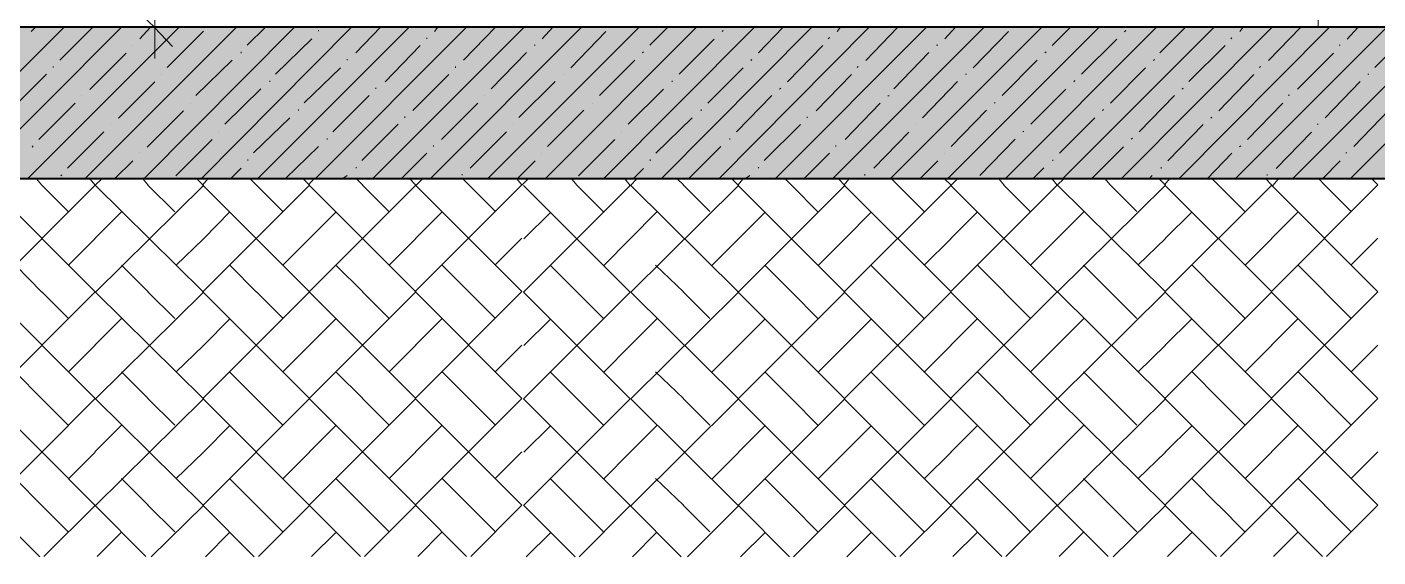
# Model space of a CAD drawing. Header units: millimetres. Extents: x -135211 to 49383, y -8033 to 228499.
# Drawn here: x -17669 to -12310, y 43055 to 45157 of the extents above; entities that cross this region are included whole.
import ezdxf

# ---------------------------------------------------------------- set-up
doc = ezdxf.new("R2010")
doc.units = ezdxf.units.MM
doc.layers.add('PDF _Геометрия', color=7, linetype='Continuous', true_color=0x1d1d1d)
doc.layers.add('PDF _Сплошная заливка', color=7, linetype='Continuous', true_color=0xffffff)

msp = doc.modelspace()

# ---------------------------------------------------------------- hatches: boundary and pattern name
at = {"layer": 'PDF _Сплошная заливка', "transparency": 33554559}
h = msp.add_hatch(color=256, dxfattribs=at)
h.paths.add_polyline_path([(-99774.8, 44556.2), (-99774.8, 45156.6), (-104045.4, 45156.6), (-104045.4, 44556.2)])
h.paths.add_polyline_path([(646.3, 44556.2), (646.3, 45156.6), (-26352.2, 45156.6), (-26352.2, 44556.2)])
h.paths.add_polyline_path([(-26398.8, 44556.2), (-26398.8, 45156.6), (-50899.8, 45156.6), (-50899.8, 44556.2)])
h.paths.add_polyline_path([(-50950.6, 44556.2), (-50950.6, 45156.6), (-98974.8, 45156.6), (-98974.8, 44556.2)])

# ---------------------------------------------------------------- linework, layer by layer
at = {"layer": 'PDF _Геометрия', "color": 7, "lineweight": 9}
for points in [[(-17162.2, 48469.8), (-17162.2, 48651.7), (-17162.2, 48283.5), (-17162.2, 45032.3)], [(-17597, 47873.6), (-12547.1, 47873.6), (-12547.1, 48284.3), (-12547.1, 45155.9), (-17597, 45155.9)], [(-11845.1, 45156.1), (-11845.1, 48284.5), (-11845.1, 45156.1), (-12548, 45156.1)], [(251.1, 45156.7), (640.3, 45156.7), (640.3, 44555.6), (-97975.2, 44555.6)], [(-17162.2, 45155), (-17284.7, 45155)], [(-17163.1, 45155.2), (-17056.9, 45155.2)]]:
    msp.add_lwpolyline(points, dxfattribs=at)
at = {"layer": 'PDF _Геометрия', "color": 7, "lineweight": 40}
for points in [[(-22994.2, 48284.2), (-96.7, 48284.2), (-96.7, 45155.8), (-26097.4, 45155.8)], [(-26349.7, 44555.5), (649.1, 44555.5), (649.1, 45156.6), (149.8, 45156.6)]]:
    msp.add_lwpolyline(points, dxfattribs=at)
at = {"layer": 'PDF _Геометрия', "color": 7, "lineweight": 18}
for points in [[(-17162.2, 45155), (-17238.4, 45227)], [(-17164, 45155.5), (-17092, 45079.3)]]:
    msp.add_lwpolyline(points, dxfattribs=at)
at = {"layer": 'PDF _Геометрия', "lineweight": 9}
for points in [[(-18123.1, 44555), (-17521.9, 45156.1)], [(-17894.7, 44555.1), (-17293.8, 45156.2)], [(-17667.1, 44555.2), (-17065.7, 45156.4)], [(-17653, 45139.1), (-17636, 45156)], [(-17539.3, 45024.9), (-17407.9, 45156.2)], [(-17438.7, 44555.4), (-16837.6, 45156.5)], [(-17221.7, 45109.7), (-17179.7, 45156.3)], [(-17206, 44554.4), (-16609.4, 45155.5)], [(-17113.2, 44995.7), (-16969.2, 45139.7)], [(-16978.3, 44554.5), (-16381.3, 45155.6)], [(-16795.7, 45084.6), (-16723.5, 45156.5)], [(-16754.3, 44554.6), (-16153.2, 45155.7)], [(-16525.9, 44554.7), (-15925.1, 45155.9)], [(-16512.9, 45139.9), (-16512.9, 45144.1)], [(-16364.8, 45054.1), (-16267.2, 45155.6)], [(-16298.2, 44554.9), (-15696.9, 45156)], [(-16069.8, 44555), (-15468.8, 45156.1)], [(-16052.1, 45138.9), (-16039.1, 45155.8)], [(-15937.8, 45024.7), (-15811, 45155.9)], [(-15842.1, 44555.1), (-15240.7, 45156.3)], [(-15625.4, 45109.4), (-15582.9, 45156.1)], [(-15613.7, 44555.2), (-15012.6, 45156.3)], [(-15511.8, 44995.5), (-15372.3, 45139.4)], [(-15381.6, 44554.3), (-14784.4, 45155.4)], [(-15198.3, 45084.3), (-15126.6, 45156.3)], [(-15153.2, 44554.4), (-14556.3, 45155.5)], [(-14924.8, 44554.5), (-14328.2, 45155.6)], [(-14911.6, 45138.5), (-14907.3, 45142.7)], [(-14767.8, 45053.9), (-14670.4, 45155.4)], [(-14701.4, 44554.6), (-14100.1, 45155.8)], [(-14473, 44554.7), (-13871.9, 45155.9)], [(-14454.6, 45138.6), (-14442.2, 45155.6)], [(-14341.1, 45024.5), (-14214.1, 45155.7)], [(-14245.3, 44554.9), (-13643.8, 45156)], [(-14028.4, 45109.3), (-13986, 45155.8)], [(-14016.8, 44555), (-13415.7, 45156.1)], [(-13915.4, 44995.3), (-13775.4, 45139.2)], [(-13788.4, 44555.1), (-13187.6, 45156.2)], [(-13601.7, 45084.1), (-13529.7, 45156)], [(-13560.7, 44555.2), (-12959.4, 45156.4)], [(-13328.5, 44554.3), (-12731.3, 45155.4)], [(-13314.8, 45138.2), (-13310.4, 45142.5)], [(-13175.2, 45054.7), (-13073.5, 45156.3)], [(-13100, 44554.4), (-12503.2, 45155.5)], [(-12876, 44554.5), (-12275.1, 45155.6)], [(-12857.9, 45138.4), (-12845.4, 45155.3)], [(-12744.5, 45024.2), (-12617.2, 45155.4)], [(-12648.3, 44554.6), (-12046.9, 45155.7)], [(-12431.4, 45109), (-12389.1, 45155.5)], [(-12419.8, 44554.7), (-11818.8, 45155.9)], [(-12322.6, 44996.1), (-12178.5, 45140)], [(-17249.9, 45083.9), (-17249.9, 45083.9)], [(-16683.1, 44969.7), (-16539.2, 45109.4)], [(-16248.7, 44939.4), (-16109.3, 45083.4)], [(-16083, 45109.6), (-16083, 45113.9)], [(-15657.4, 45084.7), (-15653.1, 45084.7)], [(-15082.4, 44969.4), (-14942.4, 45109.2)], [(-14652.3, 44939.2), (-14512.4, 45083.1)], [(-14490.5, 45110.5), (-14486.1, 45114.8)], [(-14060.6, 45084.5), (-14056.2, 45084.5)], [(-13485.2, 44969.2), (-13345.5, 45108.9)], [(-13059.5, 44940.1), (-12915.6, 45084)], [(-12893.7, 45110.2), (-12889.2, 45114.5)], [(-12463.8, 45084.2), (-12459.3, 45084.2)], [(-17419.9, 44909.4), (-17276.3, 45053.4)], [(-16999.3, 44885.7), (-16855.1, 45025.4)], [(-16820, 45053.6), (-16820, 45057.8)], [(-16398.9, 45025.7), (-16398.9, 45029.9)], [(-15828, 44911.5), (-15688.2, 45055.4)], [(-15397.9, 44885.5), (-15258.2, 45025.2)], [(-15227.5, 45054.5), (-15223.1, 45058.7)], [(-14797.6, 45024.2), (-14793.2, 45028.4)], [(-14230.9, 44911.2), (-14091.3, 45055.2)], [(-13800.7, 44885.2), (-13661.4, 45024.9)], [(-13630.7, 45054.2), (-13626.3, 45058.4)], [(-13200.7, 45024), (-13196.3, 45028.2)], [(-12629.3, 44909.8), (-12485.6, 45053.7)], [(-17736.1, 44825.4), (-17592.1, 44969.4)], [(-17565.8, 44995.7), (-17565.8, 44999.9)], [(-17135.9, 44969.6), (-17135.9, 44969.6)], [(-16569.2, 44855.5), (-16425.2, 44995.1)], [(-16139.1, 44825.2), (-15995.3, 44969.1)], [(-15968.9, 44995.4), (-15968.9, 44999.6)], [(-15539, 44969.4), (-15539, 44969.4)], [(-14967.7, 44855.2), (-14828.3, 44994.9)], [(-14538.3, 44825), (-14398.4, 44968.9)], [(-14376.4, 44996.2), (-14372.1, 45000.5)], [(-13946.5, 44970.3), (-13942.1, 44970.3)], [(-13371.3, 44854.9), (-13231.4, 44994.6)], [(-12941.1, 44824.7), (-12801.5, 44968.6)], [(-12779.6, 44996), (-12775.2, 45000.3)], [(-12349.7, 44970), (-12345.3, 44970)], [(-17306, 44795.2), (-17162.2, 44939.1)], [(-16705.9, 44939.4), (-16705.9, 44943.6)], [(-16284.8, 44911.4), (-16284.8, 44915.7)], [(-15717.7, 44797.3), (-15574.1, 44941.2)], [(-15109.1, 44939.1), (-15109.1, 44943.3)], [(-14683.5, 44910), (-14679.1, 44914.2)], [(-14116.9, 44797), (-13977.2, 44940.9)], [(-13516.6, 44940), (-13512.2, 44944.2)], [(-13086.7, 44909.7), (-13082.3, 44914)], [(-12519.7, 44796.7), (-12380.3, 44940.7)], [(-17451.7, 44885.7), (-17451.7, 44885.7)], [(-16884.7, 44771.5), (-16741, 44911.2)], [(-16455.3, 44741.3), (-16311.1, 44885.2)], [(-15854.9, 44885.4), (-15854.9, 44885.4)], [(-15284, 44771.2), (-15144.2, 44910.9)], [(-14853.8, 44741), (-14714.2, 44884.9)], [(-14253.6, 44884), (-14249.2, 44884)], [(-13686.8, 44771), (-13547.3, 44910.7)], [(-13257.3, 44740.8), (-13117.4, 44884.7)], [(-12665.6, 44886), (-12661.1, 44886)], [(-17622.2, 44711.2), (-17478.1, 44855.2)], [(-17192.1, 44680.9), (-17048.1, 44824.9)], [(-17021.8, 44855.4), (-17021.8, 44855.4)], [(-16591.9, 44825.1), (-16591.9, 44829.4)], [(-16025.1, 44710.9), (-15881.2, 44854.9)], [(-15603.8, 44683), (-15460, 44827)], [(-15424.9, 44855.2), (-15424.9, 44855.2)], [(-14995, 44824.9), (-14995, 44829.1)], [(-14423.7, 44710.7), (-14284.3, 44854.7)], [(-14003, 44682.8), (-13863.2, 44826.7)], [(-13832.5, 44856), (-13828.1, 44856)], [(-13402.5, 44825.7), (-13398.1, 44830)], [(-12827.2, 44710.5), (-12687.4, 44854.4)], [(-12405.8, 44682.5), (-12266.3, 44826.4)], [(-17337.7, 44771.5), (-17337.7, 44771.5)], [(-16770.7, 44657.3), (-16627, 44797)], [(-16341.3, 44627), (-16197.1, 44770.9)], [(-16170.7, 44797.2), (-16170.7, 44801.4)], [(-15740.8, 44771.1), (-15740.8, 44771.1)], [(-15174.4, 44657), (-15030.1, 44796.7)], [(-14744.3, 44626.8), (-14600.2, 44770.7)], [(-14573.9, 44796.9), (-14573.9, 44801.2)], [(-14143.9, 44770.9), (-14143.9, 44770.9)], [(-13572.8, 44656.8), (-13433.2, 44796.5)], [(-13142.7, 44626.5), (-13003.3, 44770.5)], [(-12972.6, 44795.5), (-12968.2, 44799.8)], [(-12551.5, 44771.8), (-12547.1, 44771.8)], [(-17508.3, 44597), (-17364, 44740.9)], [(-17078.2, 44566.7), (-16934.1, 44710.6)], [(-16907.8, 44741.1), (-16907.8, 44741.1)], [(-16477.8, 44710.9), (-16477.8, 44715.1)], [(-15911.2, 44596.7), (-15767.1, 44740.6)], [(-15481.1, 44566.5), (-15337.2, 44710.4)], [(-15310.9, 44740.9), (-15310.9, 44740.9)], [(-14880.9, 44710.6), (-14880.9, 44714.9)], [(-14309.7, 44596.5), (-14170.3, 44740.4)], [(-13889.1, 44568.5), (-13749.1, 44712.5)], [(-13718.4, 44741.8), (-13714, 44741.8)], [(-13288.5, 44711.6), (-13284.1, 44715.7)], [(-12713.3, 44596.2), (-12573.4, 44740.2)], [(-17649, 44680.9), (-17644.8, 44685.1)], [(-17223.6, 44657.2), (-17223.6, 44657.2)], [(-16643.9, 44555.7), (-16512.9, 44682.7)], [(-16184.3, 44555.1), (-16083, 44656.7)], [(-16056.7, 44683), (-16056.7, 44687.2)], [(-15626.7, 44656.9), (-15626.7, 44656.9)], [(-15043, 44555.5), (-14916, 44682.5)], [(-14587.4, 44554.8), (-14486.1, 44656.4)], [(-14459.8, 44682.7), (-14459.8, 44687)], [(-14029.9, 44656.7), (-14029.9, 44656.7)], [(-13446.4, 44555.2), (-13319.2, 44682.2)], [(-12986.7, 44554.6), (-12889.2, 44656.2)], [(-12858.6, 44681.3), (-12854.1, 44685.5)], [(-12437.4, 44657.5), (-12433, 44657.5)], [(-17321.8, 44554.7), (-17249.9, 44626.7)], [(-16862.1, 44554.1), (-16820, 44596.4)], [(-16793.7, 44626.9), (-16793.7, 44631.1)], [(-16363.8, 44596.7), (-16363.8, 44600.9)], [(-15725.2, 44554.4), (-15653.1, 44626.4)], [(-15265.1, 44553.8), (-15223.1, 44596.1)], [(-15196.8, 44626.7), (-15196.8, 44630.9)], [(-14766.9, 44596.4), (-14766.9, 44600.6)], [(-14127.8, 44554.2), (-14056.2, 44626.2)], [(-13677.6, 44555.9), (-13635, 44598.3)], [(-13599.9, 44626.4), (-13599.9, 44630.6)], [(-13170, 44596.2), (-13170, 44600.4)], [(-12531.2, 44554), (-12459.3, 44626)], [(-17535, 44566.6), (-17530.7, 44570.9)], [(-16416.1, 44555.8), (-16398.9, 44568.5)], [(-15942.6, 44568.7), (-15942.6, 44573)], [(-14818.7, 44555.5), (-14802, 44568.2)], [(-14345.7, 44568.5), (-14345.7, 44572.7)], [(-13217.6, 44555.3), (-13205.1, 44568)], [(-12748.9, 44568.3), (-12748.9, 44572.5)]]:
    msp.add_lwpolyline(points, dxfattribs=at)
at = {"layer": 'PDF _Геометрия', "color": 28, "lineweight": 9, "true_color": 0x0e0e0e}
for points in [[(-17822.5, 43259.6), (-17399.1, 43683), (-17822.5, 44106.3), (-17399.1, 44529.6), (-17420.4, 44555)], [(-17609.7, 44529.3), (-17630.9, 44554.7)], [(-17398.4, 44529.3), (-17372.8, 44554.7)], [(-17397, 43258.9), (-16969.2, 43682.3), (-17397, 44105.6), (-16969.2, 44528.9), (-16994.8, 44554.4)], [(-17188.5, 44529.9), (-17209.9, 44555.3)], [(-16973, 44529.9), (-16951.6, 44555.3)], [(-16971, 43259.5), (-16548, 43682.9), (-16971, 44106.2), (-16548, 44529.5), (-16573.1, 44554.9)], [(-16758.6, 44529.2), (-16784.3, 44554.7)], [(-16551.9, 44530.5), (-16530.5, 44555.9)], [(-16549.9, 43260.1), (-16126.9, 43683.5), (-16549.9, 44106.8), (-16126.9, 44530.1), (-16152, 44555.5)], [(-16337.4, 44529.8), (-16362.5, 44555.2)], [(-16128.9, 43260.7), (-15705.7, 43684.1), (-16128.9, 44107.4), (-15705.7, 44530.7), (-15726.6, 44556.1)], [(-16125.7, 44529.9), (-16100.5, 44555.2)], [(-15916.3, 44530.4), (-15941.5, 44555.8)], [(-15704.6, 44530.4), (-15679.4, 44555.9)], [(-15699, 43258.9), (-15275.8, 43682.3), (-15699, 44105.6), (-15275.8, 44528.9), (-15296.8, 44554.3)], [(-15486.4, 44528.6), (-15507.3, 44554)], [(-15274.8, 44528.7), (-15249.5, 44554.1)], [(-15273.6, 43258.2), (-14845.9, 43681.6), (-15273.6, 44104.9), (-14845.9, 44528.3), (-14871.3, 44553.7)], [(-15065.2, 44530.3), (-15090.6, 44555.8)], [(-14849.4, 44529.3), (-14828.3, 44554.7)], [(-14848.1, 43258.9), (-14424.7, 43682.2), (-14848.1, 44105.5), (-14424.7, 44528.9), (-14450.2, 44554.2)], [(-14635.3, 44528.6), (-14660.7, 44554)], [(-14428.3, 44529.8), (-14407.1, 44555.2)], [(-14427, 43259.5), (-14003.5, 43682.8), (-14427, 44106.1), (-14003.5, 44529.4), (-14029.1, 44554.9)], [(-14214.1, 44529.1), (-14239.7, 44554.5)], [(-14005.9, 43260.1), (-13582.4, 43683.4), (-14005.9, 44106.7), (-13582.4, 44530), (-13603.7, 44555.4)], [(-14002.8, 44529.2), (-13977.2, 44554.6)], [(-13793, 44529.7), (-13814.2, 44555.1)], [(-13581.8, 44529.8), (-13556.1, 44555.2)], [(-13580.4, 43259.4), (-13152.5, 43682.8), (-13580.4, 44106), (-13152.5, 44529.4), (-13177.5, 44554.8)], [(-13371.8, 44530.3), (-13393.1, 44555.7)], [(-13156.3, 44530.3), (-13134.9, 44555.7)], [(-13154.8, 43260), (-12731.3, 43683.3), (-13154.8, 44106.7), (-12731.3, 44530), (-12756.4, 44555.4)], [(-12941.9, 44529.7), (-12967, 44555)], [(-12733.7, 43260.6), (-12310.2, 43683.9), (-12733.7, 44107.2), (-12310.2, 44530.6), (-12335.4, 44555.9)], [(-12726.4, 44528.6), (-12705, 44554)], [(-12520.7, 44530.2), (-12545.9, 44555.6)], [(-17602.3, 43056.4), (-17399.1, 43259.6), (-17822.5, 43683), (-17399.1, 44106.3), (-17822.5, 44529.6)], [(-17504.4, 44423.6), (-17610.2, 44529.4)], [(-17399.1, 44529.6), (-17399.1, 44529.6)], [(-17399.1, 44529.6), (-17399.1, 44529.6)], [(-17176.7, 43055.7), (-16969.2, 43258.9), (-17397, 43682.3), (-16969.2, 44105.6), (-17397, 44528.9)], [(-17083.2, 44424.2), (-17189.4, 44530)], [(-16751.3, 43056.3), (-16548, 43259.5), (-16971, 43682.9), (-16548, 44106.2), (-16971, 44529.5)], [(-16969.2, 44528.9), (-16969.2, 44528.9)], [(-16969.2, 44528.9), (-16969.2, 44528.9)], [(-16653.3, 44423.6), (-16759.1, 44529.4)], [(-16330.1, 43057), (-16126.9, 43260.1), (-16549.9, 43683.5), (-16126.9, 44106.8), (-16549.9, 44530.1)], [(-16548, 44529.5), (-16548, 44529.5)], [(-16548, 44529.5), (-16548, 44529.5)], [(-16232.1, 44424.1), (-16337.6, 44530)], [(-15909, 43057.6), (-15705.7, 43260.7), (-16128.9, 43684.1), (-15705.7, 44107.4), (-16128.9, 44530.7)], [(-16126.9, 44530.1), (-16126.9, 44530.1)], [(-16126.9, 44530.1), (-16126.9, 44530.1)], [(-15811, 44424.7), (-15916.9, 44530.6)], [(-15705.7, 44530.7), (-15705.7, 44530.7)], [(-15705.7, 44530.7), (-15705.7, 44530.7)], [(-15479.1, 43055.7), (-15275.8, 43258.9), (-15699, 43682.3), (-15275.8, 44105.6), (-15699, 44528.9)], [(-15381.1, 44422.9), (-15486.6, 44528.7)], [(-15275.8, 44528.9), (-15275.8, 44528.9)], [(-15275.8, 44528.9), (-15275.8, 44528.9)], [(-15049.2, 43055.1), (-14845.9, 43258.2), (-15273.6, 43681.6), (-14845.9, 44104.9), (-15273.6, 44528.3)], [(-14959.9, 44424.7), (-15065.8, 44530.5)], [(-14628, 43055.7), (-14424.7, 43258.9), (-14848.1, 43682.2), (-14424.7, 44105.5), (-14848.1, 44528.9)], [(-14845.9, 44528.3), (-14845.9, 44528.3)], [(-14845.9, 44528.3), (-14845.9, 44528.3)], [(-14530, 44422.9), (-14635.6, 44528.7)], [(-14206.8, 43056.3), (-14003.5, 43259.5), (-14427, 43682.8), (-14003.5, 44106.1), (-14427, 44529.4)], [(-14424.7, 44528.9), (-14424.7, 44528.9)], [(-14424.7, 44528.9), (-14424.7, 44528.9)], [(-14108.8, 44423.5), (-14214.8, 44529.3)], [(-13785.7, 43056.9), (-13582.4, 43260.1), (-14005.9, 43683.4), (-13582.4, 44106.7), (-14005.9, 44530)], [(-14003.5, 44529.4), (-14003.5, 44529.4)], [(-14003.5, 44529.4), (-14003.5, 44529.4)], [(-13687.7, 44424), (-13793.3, 44529.8)], [(-13582.4, 44530), (-13582.4, 44530)], [(-13582.4, 44530), (-13582.4, 44530)], [(-13360.2, 43056.2), (-13152.5, 43259.4), (-13580.4, 43682.8), (-13152.5, 44106), (-13580.4, 44529.4)], [(-13266.5, 44424.6), (-13372.5, 44530.4)], [(-12934.6, 43056.8), (-12731.3, 43260), (-13154.8, 43683.3), (-12731.3, 44106.7), (-13154.8, 44530)], [(-13152.5, 44529.4), (-13152.5, 44529.4)], [(-13152.5, 44529.4), (-13152.5, 44529.4)], [(-12836.6, 44424), (-12942.2, 44529.8)], [(-12513.4, 43057.4), (-12310.2, 43260.6), (-12733.7, 43683.9), (-12310.2, 44107.2), (-12733.7, 44530.6)], [(-12731.3, 44530), (-12731.3, 44530)], [(-12731.3, 44530), (-12731.3, 44530)], [(-12415.4, 44424.5), (-12521.4, 44530.4)], [(-12310.2, 44530.6), (-12310.2, 44530.6)], [(-12310.2, 44530.6), (-12310.2, 44530.6)], [(-17399.8, 44318.1), (-17293.8, 44423.9)], [(-16969.5, 44317.4), (-16863.9, 44423.3)], [(-16548.7, 44318), (-16442.7, 44423.9)], [(-16127.3, 44318.6), (-16021.6, 44424.4)], [(-15697.7, 44316.8), (-15591.6, 44422.7)], [(-15276.2, 44317.4), (-15170.5, 44423.2)], [(-14846.7, 44316.8), (-14740.6, 44422.6)], [(-14425.2, 44317.4), (-14319.4, 44423.2)], [(-14004.4, 44317.9), (-13898.3, 44423.8)], [(-13582.9, 44318.5), (-13477.1, 44424.3)], [(-13153.3, 44317.9), (-13047.2, 44423.7)], [(-12731.8, 44318.4), (-12626, 44424.3)], [(-17505, 44212.1), (-17399.1, 44317.9)], [(-17079, 44211.4), (-16969.2, 44317.2)], [(-16653.9, 44212), (-16548, 44317.8)], [(-16232.5, 44212.6), (-16126.9, 44318.5)], [(-15811.7, 44213.2), (-15705.7, 44319)], [(-15381.4, 44211.4), (-15275.8, 44317.2)], [(-14951.9, 44210.8), (-14845.9, 44316.6)], [(-14530.4, 44211.4), (-14424.7, 44317.2)], [(-14109.6, 44212), (-14003.5, 44317.8)], [(-13688.1, 44212.5), (-13582.4, 44318.4)], [(-13262.2, 44211.9), (-13152.5, 44317.7)], [(-12837, 44212.4), (-12731.3, 44318.3)], [(-12416.2, 44213), (-12310.2, 44318.9)], [(-17609.7, 44105.9), (-17715.3, 44211.8)], [(-17188.5, 44106.5), (-17294.6, 44212.4)], [(-16758.6, 44105.9), (-16864.3, 44211.7)], [(-16337.4, 44106.5), (-16443.6, 44212.3)], [(-15916.3, 44107.1), (-16022.1, 44212.9)], [(-15486.4, 44105.3), (-15592.5, 44211.1)], [(-15065.2, 44107), (-15175.4, 44212.9)], [(-14635.3, 44105.3), (-14740.8, 44211.1)], [(-14214.1, 44105.8), (-14320, 44211.6)], [(-13793, 44106.4), (-13898.5, 44212.3)], [(-13371.8, 44107), (-13477.7, 44212.8)], [(-12941.9, 44106.4), (-13047.4, 44212.2)], [(-12520.7, 44106.9), (-12626.6, 44212.7)], [(-17504.4, 44000.3), (-17610.2, 44106.1)], [(-17399.1, 44106.3), (-17399.1, 44106.3)], [(-17399.1, 44106.3), (-17399.1, 44106.3)], [(-17083.2, 44000.9), (-17189.4, 44106.7)], [(-16969.2, 44105.6), (-16969.2, 44105.6)], [(-16969.2, 44105.6), (-16969.2, 44105.6)], [(-16653.3, 44000.2), (-16759.1, 44106.1)], [(-16548, 44106.2), (-16548, 44106.2)], [(-16548, 44106.2), (-16548, 44106.2)], [(-16232.1, 44000.8), (-16337.6, 44106.7)], [(-16126.9, 44106.8), (-16126.9, 44106.8)], [(-16126.9, 44106.8), (-16126.9, 44106.8)], [(-15811, 44001.4), (-15916.9, 44107.2)], [(-15705.7, 44107.4), (-15705.7, 44107.4)], [(-15705.7, 44107.4), (-15705.7, 44107.4)], [(-15381.1, 43999.6), (-15486.6, 44105.4)], [(-15275.8, 44105.6), (-15275.8, 44105.6)], [(-15275.8, 44105.6), (-15275.8, 44105.6)], [(-14959.9, 44001.4), (-15065.8, 44107.1)], [(-14845.9, 44104.9), (-14845.9, 44104.9)], [(-14845.9, 44104.9), (-14845.9, 44104.9)], [(-14530, 43999.6), (-14635.6, 44105.4)], [(-14424.7, 44105.5), (-14424.7, 44105.5)], [(-14424.7, 44105.5), (-14424.7, 44105.5)], [(-14108.8, 44000.1), (-14214.8, 44105.9)], [(-14003.5, 44106.1), (-14003.5, 44106.1)], [(-14003.5, 44106.1), (-14003.5, 44106.1)], [(-13687.7, 44000.7), (-13793.3, 44106.5)], [(-13582.4, 44106.7), (-13582.4, 44106.7)], [(-13582.4, 44106.7), (-13582.4, 44106.7)], [(-13266.5, 44001.3), (-13372.5, 44107.1)], [(-13152.5, 44106), (-13152.5, 44106)], [(-13152.5, 44106), (-13152.5, 44106)], [(-12836.6, 44000.6), (-12942.2, 44106.5)], [(-12731.3, 44106.7), (-12731.3, 44106.7)], [(-12731.3, 44106.7), (-12731.3, 44106.7)], [(-12415.4, 44001.3), (-12521.4, 44107.1)], [(-12310.2, 44107.2), (-12310.2, 44107.2)], [(-12310.2, 44107.2), (-12310.2, 44107.2)], [(-17399.8, 43894.7), (-17293.8, 44000.6)], [(-16969.5, 43894.1), (-16863.9, 43999.9)], [(-16548.7, 43894.7), (-16442.7, 44000.5)], [(-16127.3, 43895.3), (-16021.6, 44001.1)], [(-15697.7, 43893.5), (-15591.6, 43999.3)], [(-15276.2, 43894.1), (-15170.5, 43999.9)], [(-14846.7, 43893.4), (-14740.6, 43999.2)], [(-14425.2, 43894), (-14319.4, 43999.9)], [(-14004.4, 43894.6), (-13898.3, 44000.4)], [(-13582.9, 43895.2), (-13477.1, 44001)], [(-13153.3, 43894.5), (-13047.2, 44000.4)], [(-12731.8, 43895.1), (-12626, 44000.9)], [(-17505, 43788.7), (-17399.1, 43894.6)], [(-16653.9, 43788.7), (-16548, 43894.6)], [(-16232.5, 43789.3), (-16126.9, 43895.2)], [(-15811.7, 43789.9), (-15705.7, 43895.7)], [(-14109.6, 43788.6), (-14003.5, 43894.4)], [(-13688.1, 43789.2), (-13582.4, 43895.1)], [(-13262.2, 43788.6), (-13152.5, 43894.4)], [(-12837, 43789.1), (-12731.3, 43895)], [(-12416.2, 43789.7), (-12310.2, 43895.6)], [(-17079, 43788.1), (-16969.2, 43893.9)], [(-15381.4, 43788.1), (-15275.8, 43893.9)], [(-14951.9, 43787.5), (-14845.9, 43893.3)], [(-14530.4, 43788.1), (-14424.7, 43893.9)], [(-17609.7, 43682.6), (-17715.3, 43788.5)], [(-17188.5, 43683.2), (-17294.6, 43789.1)], [(-16758.6, 43682.6), (-16864.3, 43788.4)], [(-16337.4, 43683.2), (-16443.6, 43789)], [(-15916.3, 43683.8), (-16022.1, 43789.6)], [(-15486.4, 43681.9), (-15592.5, 43787.8)], [(-15065.2, 43683.7), (-15175.4, 43789.6)], [(-14635.3, 43681.9), (-14740.8, 43787.7)], [(-14214.1, 43682.5), (-14320, 43788.3)], [(-13793, 43683.1), (-13898.5, 43788.9)], [(-13371.8, 43683.7), (-13477.7, 43789.5)], [(-12941.9, 43683), (-13047.4, 43788.9)], [(-12520.7, 43683.6), (-12626.6, 43789.5)], [(-17504.4, 43577), (-17610.2, 43682.8)], [(-17399.1, 43683), (-17399.1, 43683)], [(-17399.1, 43683), (-17399.1, 43683)], [(-17083.2, 43577.6), (-17189.4, 43683.3)], [(-16969.2, 43682.3), (-16969.2, 43682.3)], [(-16969.2, 43682.3), (-16969.2, 43682.3)], [(-16653.3, 43576.9), (-16759.1, 43682.8)], [(-16548, 43682.9), (-16548, 43682.9)], [(-16548, 43682.9), (-16548, 43682.9)], [(-16232.1, 43577.5), (-16337.6, 43683.3)], [(-16126.9, 43683.5), (-16126.9, 43683.5)], [(-16126.9, 43683.5), (-16126.9, 43683.5)], [(-15811, 43578.1), (-15916.9, 43683.9)], [(-15705.7, 43684.1), (-15705.7, 43684.1)], [(-15705.7, 43684.1), (-15705.7, 43684.1)], [(-15381.1, 43576.3), (-15486.6, 43682.1)], [(-15275.8, 43682.3), (-15275.8, 43682.3)], [(-15275.8, 43682.3), (-15275.8, 43682.3)], [(-14959.9, 43578), (-15065.8, 43683.8)], [(-14845.9, 43681.6), (-14845.9, 43681.6)], [(-14845.9, 43681.6), (-14845.9, 43681.6)], [(-14530, 43576.3), (-14635.6, 43682)], [(-14424.7, 43682.2), (-14424.7, 43682.2)], [(-14424.7, 43682.2), (-14424.7, 43682.2)], [(-14108.8, 43576.8), (-14214.8, 43682.7)], [(-14003.5, 43682.8), (-14003.5, 43682.8)], [(-14003.5, 43682.8), (-14003.5, 43682.8)], [(-13687.7, 43577.4), (-13793.3, 43683.2)], [(-13582.4, 43683.4), (-13582.4, 43683.4)], [(-13582.4, 43683.4), (-13582.4, 43683.4)], [(-13266.5, 43578), (-13372.5, 43683.8)], [(-13152.5, 43682.8), (-13152.5, 43682.8)], [(-13152.5, 43682.8), (-13152.5, 43682.8)], [(-12836.6, 43577.3), (-12942.2, 43683.2)], [(-12731.3, 43683.3), (-12731.3, 43683.3)], [(-12731.3, 43683.3), (-12731.3, 43683.3)], [(-12415.4, 43578), (-12521.4, 43683.8)], [(-12310.2, 43683.9), (-12310.2, 43683.9)], [(-12310.2, 43683.9), (-12310.2, 43683.9)], [(-17399.8, 43471.4), (-17293.8, 43577.2)], [(-16969.5, 43470.7), (-16863.9, 43576.6)], [(-16548.7, 43471.4), (-16442.7, 43577.2)], [(-16127.3, 43472), (-16021.6, 43577.8)], [(-15697.7, 43470.1), (-15591.6, 43576)], [(-15276.2, 43470.7), (-15170.5, 43576.5)], [(-14846.7, 43470.1), (-14740.6, 43575.9)], [(-14425.2, 43470.7), (-14319.4, 43576.5)], [(-14004.4, 43471.3), (-13898.3, 43577.1)], [(-13582.9, 43471.9), (-13477.1, 43577.7)], [(-13153.3, 43471.2), (-13047.2, 43577)], [(-12731.8, 43471.8), (-12626, 43577.6)], [(-17505, 43365.4), (-17399.1, 43471.2)], [(-17079, 43364.8), (-16969.2, 43470.6)], [(-16653.9, 43365.4), (-16548, 43471.2)], [(-16232.5, 43366), (-16126.9, 43471.8)], [(-15811.7, 43366.6), (-15705.7, 43472.4)], [(-15381.4, 43364.7), (-15275.8, 43470.6)], [(-14951.9, 43364.1), (-14845.9, 43469.9)], [(-14530.4, 43364.7), (-14424.7, 43470.6)], [(-14109.6, 43365.3), (-14003.5, 43471.1)], [(-13688.1, 43365.9), (-13582.4, 43471.7)], [(-13262.2, 43365.2), (-13152.5, 43471.1)], [(-12837, 43365.8), (-12731.3, 43471.7)], [(-12416.2, 43366.5), (-12310.2, 43472.2)], [(-17609.7, 43259.3), (-17715.3, 43365.1)], [(-17188.5, 43259.9), (-17294.6, 43365.7)], [(-16758.6, 43259.2), (-16864.3, 43365.1)], [(-16337.4, 43259.8), (-16443.6, 43365.7)], [(-15916.3, 43260.4), (-16022.1, 43366.3)], [(-15486.4, 43258.6), (-15592.5, 43364.5)], [(-15065.2, 43260.4), (-15175.4, 43366.2)], [(-14635.3, 43258.6), (-14740.8, 43364.4)], [(-14214.1, 43259.2), (-14320, 43365)], [(-13793, 43259.7), (-13898.5, 43365.6)], [(-13371.8, 43260.4), (-13477.7, 43366.2)], [(-12941.9, 43259.7), (-13047.4, 43365.5)], [(-12520.7, 43260.3), (-12626.6, 43366.2)], [(-17618.4, 43056.2), (-17822, 43259.4)], [(-17504.4, 43153.6), (-17610.2, 43259.4)], [(-17197.3, 43056.8), (-17400.1, 43260)], [(-17399.1, 43259.6), (-17399.1, 43259.6)], [(-17399.1, 43259.6), (-17399.1, 43259.6)], [(-17083.2, 43154.2), (-17189.4, 43260.1)], [(-16767.4, 43056.2), (-16970.2, 43259.3)], [(-16969.2, 43258.9), (-16969.2, 43258.9)], [(-16969.2, 43258.9), (-16969.2, 43258.9)], [(-16653.3, 43153.5), (-16759.1, 43259.4)], [(-16346.2, 43056.7), (-16549.1, 43259.9)], [(-16548, 43259.5), (-16548, 43259.5)], [(-16548, 43259.5), (-16548, 43259.5)], [(-16232.1, 43154.2), (-16337.6, 43260)], [(-15925.1, 43057.4), (-16128, 43260.5)], [(-16126.9, 43260.1), (-16126.9, 43260.1)], [(-16126.9, 43260.1), (-16126.9, 43260.1)], [(-15811, 43154.8), (-15916.9, 43260.6)], [(-15705.7, 43260.7), (-15705.7, 43260.7)], [(-15705.7, 43260.7), (-15705.7, 43260.7)], [(-15495.1, 43055.5), (-15698.1, 43258.7)], [(-15381.1, 43152.9), (-15486.6, 43258.7)], [(-15074, 43056.1), (-15276.9, 43259.3)], [(-15275.8, 43258.9), (-15275.8, 43258.9)], [(-15275.8, 43258.9), (-15275.8, 43258.9)], [(-14959.9, 43154.7), (-15065.8, 43260.5)], [(-14644, 43055.5), (-14847, 43258.6)], [(-14845.9, 43258.2), (-14845.9, 43258.2)], [(-14845.9, 43258.2), (-14845.9, 43258.2)], [(-14530, 43152.9), (-14635.6, 43258.7)], [(-14222.9, 43056), (-14425.8, 43259.3)], [(-14424.7, 43258.9), (-14424.7, 43258.9)], [(-14424.7, 43258.9), (-14424.7, 43258.9)], [(-14108.8, 43153.5), (-14214.8, 43259.3)], [(-13801.7, 43056.7), (-14004.7, 43259.9)], [(-14003.5, 43259.5), (-14003.5, 43259.5)], [(-14003.5, 43259.5), (-14003.5, 43259.5)], [(-13687.7, 43154.1), (-13793.3, 43259.9)], [(-13380.6, 43057.2), (-13583.5, 43260.4)], [(-13582.4, 43260.1), (-13582.4, 43260.1)], [(-13582.4, 43260.1), (-13582.4, 43260.1)], [(-13266.5, 43154.6), (-13372.5, 43260.5)], [(-12950.7, 43056.6), (-13153.5, 43259.8)], [(-13152.5, 43259.4), (-13152.5, 43259.4)], [(-13152.5, 43259.4), (-13152.5, 43259.4)], [(-12836.6, 43154), (-12942.2, 43259.9)], [(-12529.5, 43057.2), (-12732.4, 43260.4)], [(-12731.3, 43260), (-12731.3, 43260)], [(-12731.3, 43260), (-12731.3, 43260)], [(-12415.4, 43154.6), (-12521.4, 43260.4)], [(-12310.2, 43260.6), (-12310.2, 43260.6)], [(-12310.2, 43260.6), (-12310.2, 43260.6)], [(-17391.2, 43056.5), (-17293.8, 43154)], [(-16960.9, 43055.9), (-16863.9, 43153.2)], [(-16540.1, 43056.5), (-16442.7, 43153.8)], [(-16118.6, 43057.1), (-16021.6, 43154.5)], [(-15689.1, 43055.3), (-15591.6, 43152.6)], [(-15267.5, 43055.9), (-15170.5, 43153.3)], [(-14838, 43055.2), (-14740.6, 43152.6)], [(-14416.4, 43055.8), (-14319.4, 43153.2)], [(-13995.6, 43056.4), (-13898.3, 43153.8)], [(-13574.8, 43057), (-13477.1, 43154.4)], [(-13144.5, 43056.4), (-13047.2, 43153.7)], [(-12723.7, 43057), (-12626, 43154.3)]]:
    msp.add_lwpolyline(points, dxfattribs=at)

doc.saveas('drawing.dxf')
